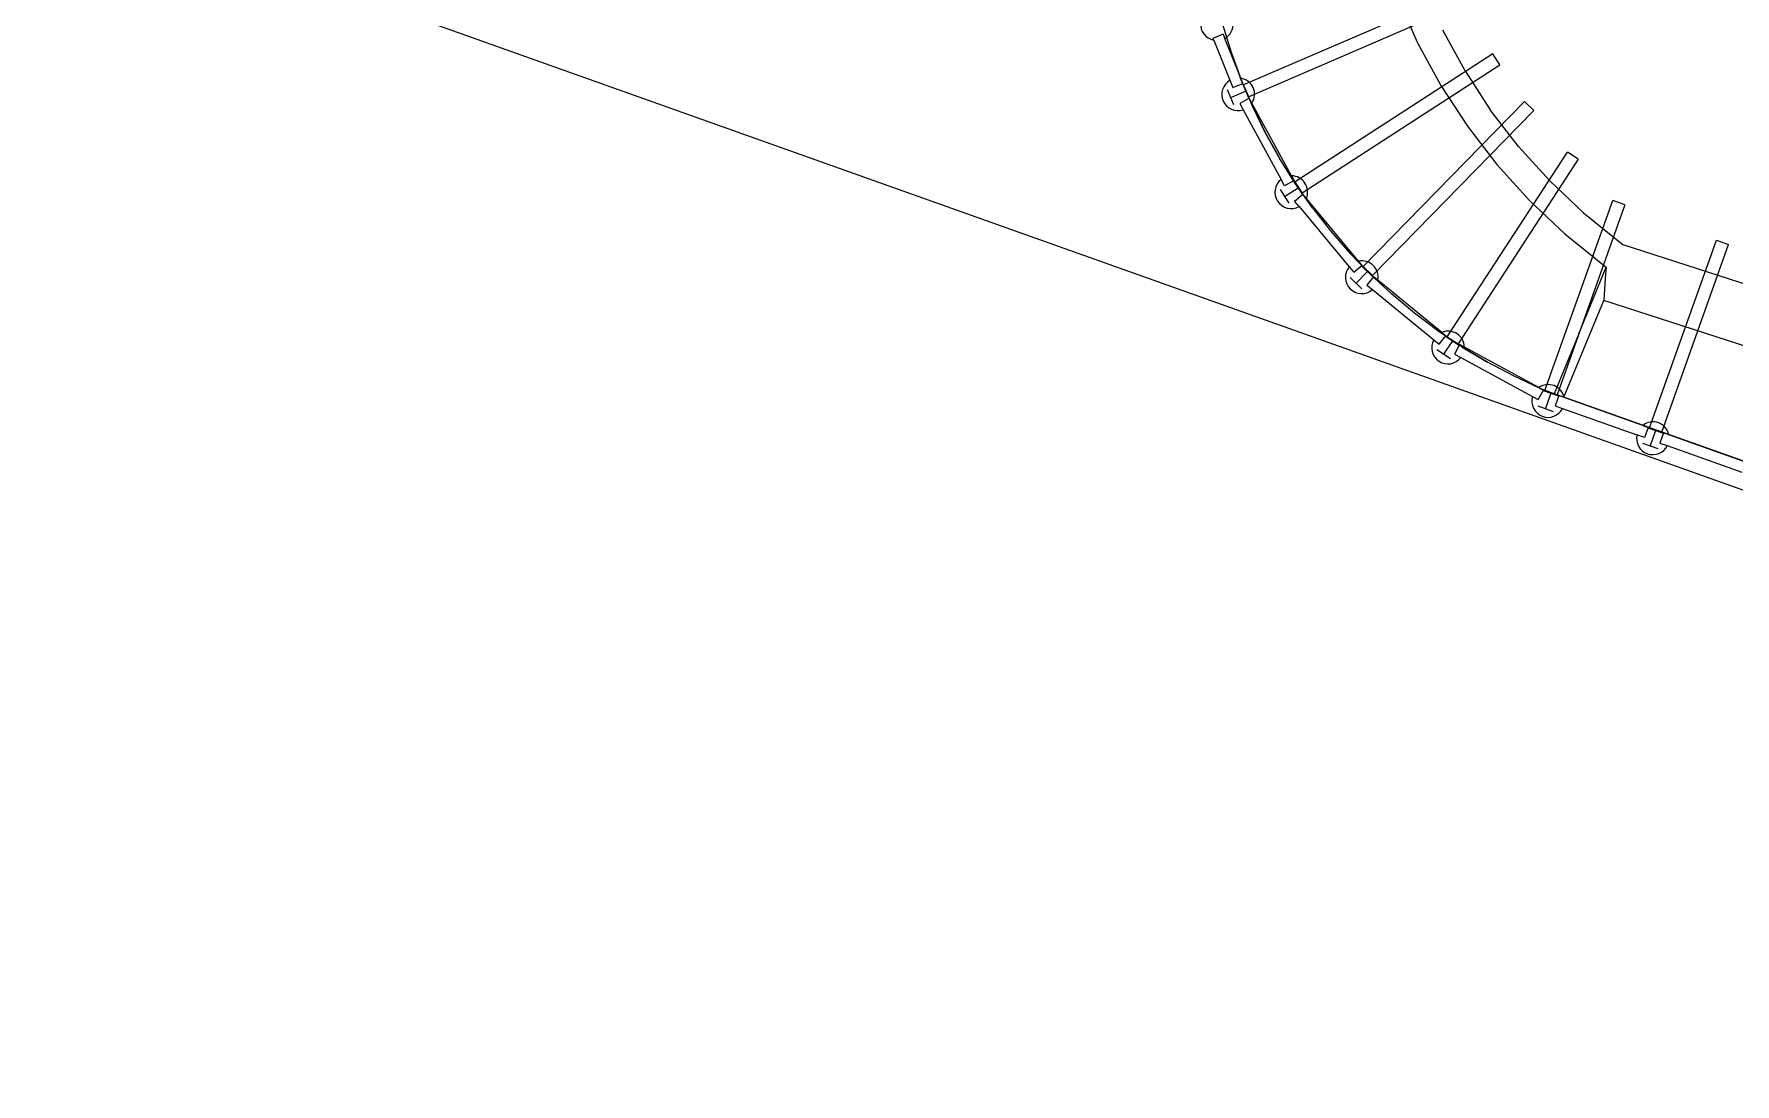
# Model space of a CAD drawing. Header units: metres. Extents: x 2712237.2 to 2712304.4, y 1233141.5 to 1233191.6.
# Drawn here: x 2712237.23 to 2712268.62, y 1233141.48 to 1233160.84 of the extents above; entities that cross this region are included whole.
import ezdxf

# ---------------------------------------------------------------- set-up
doc = ezdxf.new("R2010")
doc.units = ezdxf.units.M
doc.layers.add('flaeche', color=7, linetype='Continuous', true_color=0xffffff)
doc.layers.add('linien', color=7, linetype='Continuous', true_color=0x000000)

msp = doc.modelspace()

# ---------------------------------------------------------------- linework, layer by layer
at = {"layer": 'flaeche', "transparency": 33554687}
msp.add_lwpolyline([(2712304.329, 1233161.442), (2712290.432, 1233166.648), (2712294.841, 1233179.063), (2712255.208, 1233183.891), (2712237.234, 1233191.618), (2712239.044, 1233178.273), (2712237.994, 1233163.396), (2712271.696, 1233151.393), (2712277.372, 1233149.372), (2712296.52, 1233141.483)], dxfattribs=at)
at = {"layer": 'linien', "transparency": 33554687}
for p, q in [((2712263.558, 1233161.633), (2712259.551, 1233159.908)), ((2712263.652, 1233161.413), (2712259.646, 1233159.687)), ((2712262.401, 1233161.491), (2712262.762, 1233160.684)), ((2712259.161, 1233161.029), (2712259.32, 1233160.511)), ((2712259.173, 1233160.84), (2712258.987, 1233160.765)), ((2712259, 1233160.734), (2712258.987, 1233160.765)), ((2712259, 1233160.734), (2712259.3, 1233159.992)), ((2712259.173, 1233160.84), (2712259.203, 1233160.765)), ((2712259.501, 1233160.03), (2712259.203, 1233160.765)), ((2712262.762, 1233160.684), (2712263.19, 1233159.897)), ((2712263.637, 1233160.164), (2712263.228, 1233160.915)), ((2712259.32, 1233160.511), (2712259.352, 1233160.424)), ((2712259.506, 1233160.002), (2712259.32, 1233160.511)), ((2712259.352, 1233160.424), (2712259.506, 1233160.002)), ((2712264.151, 1233160.48), (2712260.5, 1233158.118)), ((2712264.281, 1233160.278), (2712264.151, 1233160.48)), ((2712260.63, 1233157.916), (2712264.281, 1233160.278)), ((2712263.637, 1233160.164), (2712264.104, 1233159.448)), ((2712259.373, 1233159.537), (2712259.254, 1233159.813)), ((2712259.3, 1233159.992), (2712259.353, 1233159.86)), ((2712259.314, 1233159.675), (2712259.589, 1233159.794)), ((2712259.353, 1233159.86), (2712259.539, 1233159.935)), ((2712259.539, 1233159.935), (2712259.501, 1233160.03)), ((2712259.719, 1233159.503), (2712259.506, 1233160.002)), ((2712259.529, 1233159.931), (2712259.648, 1233159.656)), ((2712259.646, 1233159.687), (2712259.551, 1233159.908)), ((2712263.19, 1233159.897), (2712263.68, 1233159.147)), ((2712259.657, 1233159.66), (2712259.482, 1233159.564)), ((2712259.482, 1233159.564), (2712259.545, 1233159.449)), ((2712259.545, 1233159.449), (2712260.244, 1233158.164)), ((2712259.706, 1233159.571), (2712259.657, 1233159.66)), ((2712260.436, 1233158.23), (2712259.706, 1233159.571)), ((2712259.719, 1233159.503), (2712259.902, 1233159.131)), ((2712259.958, 1233159.017), (2712259.719, 1233159.503)), ((2712261.758, 1233156.559), (2712264.735, 1233159.603)), ((2712264.907, 1233159.436), (2712261.93, 1233156.391)), ((2712264.626, 1233158.771), (2712264.104, 1233159.448)), ((2712264.735, 1233159.603), (2712264.907, 1233159.436)), ((2712259.902, 1233159.131), (2712259.952, 1233159.027)), ((2712263.68, 1233159.147), (2712264.226, 1233158.437)), ((2712259.952, 1233159.027), (2712259.958, 1233159.017)), ((2712259.958, 1233159.017), (2712260.193, 1233158.595)), ((2712260.221, 1233158.543), (2712259.958, 1233159.017)), ((2712260.193, 1233158.595), (2712260.221, 1233158.543)), ((2712260.509, 1233158.084), (2712260.221, 1233158.543)), ((2712263.31, 1233155.264), (2712265.525, 1233158.666)), ((2712265.726, 1233158.536), (2712263.511, 1233155.133)), ((2712265.199, 1233158.137), (2712264.626, 1233158.771)), ((2712265.726, 1233158.536), (2712265.525, 1233158.666)), ((2712260.436, 1233158.23), (2712260.484, 1233158.143)), ((2712264.226, 1233158.437), (2712264.827, 1233157.773)), ((2712260.224, 1233157.975), (2712260.386, 1233157.723)), ((2712260.308, 1233158.047), (2712260.244, 1233158.164)), ((2712260.305, 1233157.849), (2712260.556, 1233158.011)), ((2712260.484, 1233158.143), (2712260.308, 1233158.047)), ((2712260.475, 1233158.137), (2712260.638, 1233157.885)), ((2712260.493, 1233157.763), (2712260.647, 1233157.891)), ((2712260.63, 1233157.916), (2712260.5, 1233158.118)), ((2712260.821, 1233157.64), (2712260.509, 1233158.084)), ((2712260.71, 1233157.815), (2712260.647, 1233157.891)), ((2712265.821, 1233157.55), (2712265.199, 1233158.137)), ((2712260.574, 1233157.666), (2712260.493, 1233157.763)), ((2712260.574, 1233157.666), (2712261.501, 1233156.55)), ((2712261.674, 1233156.655), (2712260.71, 1233157.815)), ((2712260.821, 1233157.64), (2712261.155, 1233157.214)), ((2712264.827, 1233157.773), (2712265.479, 1233157.158)), ((2712265.112, 1233154.27), (2712266.362, 1233157.778)), ((2712266.588, 1233157.698), (2712265.338, 1233154.189)), ((2712265.821, 1233157.55), (2712266.554, 1233156.96)), ((2712266.588, 1233157.698), (2712266.362, 1233157.778)), ((2712261.155, 1233157.214), (2712261.512, 1233156.805)), ((2712265.479, 1233157.158), (2712266.243, 1233156.543)), ((2712280.927, 1233152.317), (2712266.554, 1233156.96)), ((2712267.043, 1233153.582), (2712268.275, 1233157.042)), ((2712267.27, 1233153.502), (2712268.501, 1233156.961)), ((2712268.275, 1233157.042), (2712268.501, 1233156.961)), ((2712261.512, 1233156.805), (2712261.651, 1233156.662)), ((2712261.889, 1233156.416), (2712261.512, 1233156.805)), ((2712261.651, 1233156.662), (2712261.889, 1233156.416)), ((2712261.737, 1233156.58), (2712261.674, 1233156.655)), ((2712261.501, 1233156.55), (2712261.583, 1233156.452)), ((2712261.52, 1233156.358), (2712261.735, 1233156.148)), ((2712261.583, 1233156.452), (2712261.737, 1233156.58)), ((2712261.628, 1233156.253), (2712261.837, 1233156.467)), ((2712261.73, 1233156.572), (2712261.944, 1233156.363)), ((2712261.758, 1233156.559), (2712261.93, 1233156.391)), ((2712261.951, 1233156.37), (2712261.825, 1233156.215)), ((2712261.889, 1233156.416), (2712262.286, 1233156.047)), ((2712262.03, 1233156.306), (2712261.951, 1233156.37)), ((2712263.209, 1233155.342), (2712262.03, 1233156.306)), ((2712265.737, 1233155.316), (2712266.243, 1233156.543)), ((2712266.222, 1233156.344), (2712266.196, 1233155.93)), ((2712266.243, 1233156.543), (2712266.222, 1233156.344)), ((2712261.825, 1233156.215), (2712261.927, 1233156.132)), ((2712261.927, 1233156.132), (2712263.06, 1233155.206)), ((2712262.702, 1233155.699), (2712262.286, 1233156.047)), ((2712263.135, 1233155.374), (2712262.702, 1233155.699)), ((2712265.461, 1233154.147), (2712266.196, 1233155.93)), ((2712270.503, 1233154.538), (2712266.196, 1233155.93)), ((2712263.585, 1233155.071), (2712263.135, 1233155.374)), ((2712263.06, 1233155.206), (2712263.158, 1233155.126)), ((2712263.158, 1233155.126), (2712263.285, 1233155.281)), ((2712263.209, 1233155.342), (2712263.285, 1233155.281)), ((2712263.405, 1233155.19), (2712263.241, 1233154.939)), ((2712263.279, 1233155.272), (2712263.531, 1233155.108)), ((2712263.31, 1233155.264), (2712263.511, 1233155.133)), ((2712263.536, 1233155.117), (2712263.441, 1233154.941)), ((2712263.626, 1233155.069), (2712263.536, 1233155.117)), ((2712263.585, 1233155.071), (2712263.928, 1233154.866)), ((2712264.05, 1233154.793), (2712263.585, 1233155.071)), ((2712265, 1233154.325), (2712263.626, 1233155.069)), ((2712265.737, 1233155.316), (2712265.28, 1233154.207)), ((2712263.367, 1233154.857), (2712263.116, 1233155.021)), ((2712263.441, 1233154.941), (2712263.558, 1233154.878)), ((2712263.558, 1233154.878), (2712264.884, 1233154.161)), ((2712263.928, 1233154.866), (2712264.05, 1233154.793)), ((2712264.529, 1233154.539), (2712264.05, 1233154.793)), ((2712265.021, 1233154.311), (2712264.529, 1233154.539)), ((2712264.884, 1233154.161), (2712264.989, 1233154.104)), ((2712264.989, 1233154.104), (2712265.084, 1233154.28)), ((2712265.084, 1233154.28), (2712265, 1233154.325)), ((2712265.021, 1233154.311), (2712265.099, 1233154.28)), ((2712265.28, 1233154.207), (2712265.021, 1233154.311)), ((2712265.081, 1233154.27), (2712265.363, 1233154.17)), ((2712265.338, 1233154.189), (2712265.112, 1233154.27)), ((2712265.222, 1233154.22), (2712265.121, 1233153.938)), ((2712265.181, 1233154.247), (2712265.28, 1233154.207)), ((2712265.461, 1233154.147), (2712265.28, 1233154.207)), ((2712265.367, 1233154.179), (2712265.3, 1233153.991)), ((2712265.466, 1233154.144), (2712265.367, 1233154.179)), ((2712265.461, 1233154.147), (2712266.982, 1233153.606)), ((2712269.813, 1233152.599), (2712265.461, 1233154.147)), ((2712266.918, 1233153.627), (2712265.466, 1233154.144)), ((2712264.98, 1233153.988), (2712265.263, 1233153.887)), ((2712265.3, 1233153.991), (2712265.438, 1233153.942)), ((2712265.438, 1233153.942), (2712266.81, 1233153.453)), ((2712266.918, 1233153.627), (2712267.015, 1233153.592)), ((2712267.015, 1233153.592), (2712266.948, 1233153.404)), ((2712266.982, 1233153.606), (2712271.206, 1233152.103)), ((2712267.012, 1233153.582), (2712267.294, 1233153.482)), ((2712267.27, 1233153.502), (2712267.043, 1233153.582)), ((2712267.153, 1233153.532), (2712267.053, 1233153.25)), ((2712267.298, 1233153.492), (2712267.231, 1233153.303)), ((2712267.397, 1233153.456), (2712267.298, 1233153.492)), ((2712266.948, 1233153.404), (2712266.81, 1233153.453)), ((2712266.911, 1233153.3), (2712267.194, 1233153.2)), ((2712267.231, 1233153.303), (2712267.369, 1233153.254)), ((2712267.369, 1233153.254), (2712268.742, 1233152.765)), ((2712268.85, 1233152.939), (2712267.397, 1233153.456))]:
    msp.add_line(p, q, dxfattribs=at)
for centre, radius, start, end in [((2712259.063, 1233161.03), 0.3, 297.8321, 135.8506), ((2712259.05, 1233161.019), 0.289, 173.2365, 259.9944), ((2712259.448, 1233159.732), 0.299, 119.73, 288.7385), ((2712259.455, 1233159.734), 0.299, 326.9913, 81.2111), ((2712260.434, 1233157.931), 0.299, 337.1483, 89.6505), ((2712260.429, 1233157.928), 0.3, 127.9665, 298.9821), ((2712261.735, 1233156.361), 0.3, 349.4601, 101.5899), ((2712261.73, 1233156.357), 0.299, 139.8933, 311.0735), ((2712263.326, 1233155.066), 0.3, 0.5744, 112.8707), ((2712263.322, 1233155.061), 0.299, 151.0527, 322.1603), ((2712265.17, 1233154.075), 0.299, 163.4315, 333.3979), ((2712265.173, 1233154.082), 0.299, 11.9596, 125.4786), ((2712267.105, 1233153.395), 0.298, 11.8287, 128.9722), ((2712267.102, 1233153.387), 0.299, 167.3342, 333.4665)]:
    msp.add_arc(centre, radius, start, end, dxfattribs=at)

doc.saveas('drawing.dxf')
